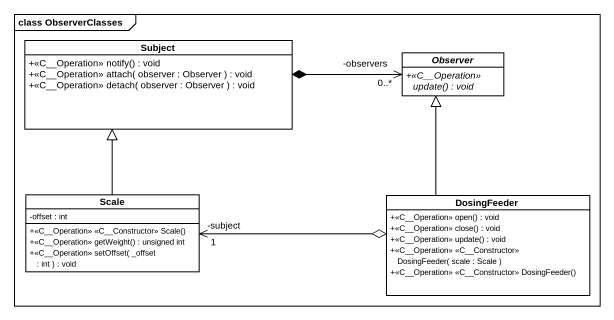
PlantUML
@startuml
mainframe class ObserverClasses
hide circle
hide empty members
skinparam classAttributeIconSize 0
class Subject {
  +<<C__Operation>> notify() : void
  +<<C__Operation>> attach( observer : Observer ) : void
  +<<C__Operation>> detach( observer : Observer ) : void
}
abstract class Observer {
  {abstract} +<<C__Operation>> update() : void
}
class "Scale" as Scale_ {
  -offset : int
  +<<C~__Operation>> <<C~__Constructor>> Scale()
  +<<C__Operation>> getWeight() : unsigned int
  +<<C__Operation>> setOffset( _offset : int ) : void
}
class DosingFeeder {
  +<<C__Operation>> open() : void
  +<<C__Operation>> close() : void
  +<<C__Operation>> update() : void
  +<<C~__Operation>> <<C~__Constructor>> DosingFeeder( scale : Scale )
  +<<C~__Operation>> <<C~__Constructor>> DosingFeeder()
}
Observer "-observers\n0..*" <-left-* Subject
Scale_ -up-|> Subject
Scale_ "-subject\n1" <-right-o DosingFeeder
DosingFeeder -up-|> Observer
@enduml
